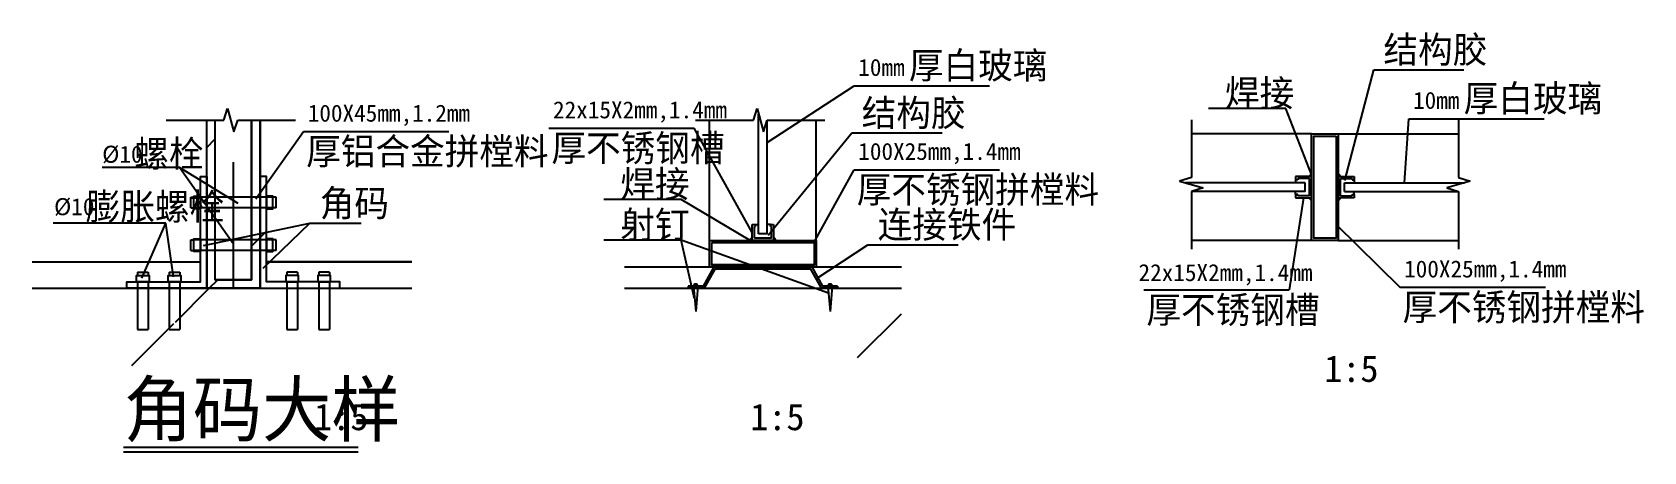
# Model space of a CAD drawing. Header units: metres. Extents: x 3594 to 5107, y 147066 to 147461.
import ezdxf

# ---------------------------------------------------------------- set-up
doc = ezdxf.new("R2010")
doc.units = ezdxf.units.M
for name, color, linetype in [('LM', 4, 'Continuous'), ('OTHER', 7, 'Continuous'), ('PUB_TEXT', 7, 'Continuous'), ('STAIR', 2, 'Continuous'), ('WALL', 255, 'Continuous')]:
    doc.layers.add(name, color=color, linetype=linetype)
pattern_1 = [(45, (0, 0), (-336.7596, 336.7596), [])]

msp = doc.modelspace()

# ---------------------------------------------------------------- hatches: boundary and pattern name
at = {"layer": 'LM'}
h = msp.add_hatch(dxfattribs=at)
h.set_pattern_fill('ANSI31', scale=30)
h.paths.add_polyline_path([(3808.07, 147377.89), (3800.07, 147377.89), (3800.07, 147305.49), (3808.07, 147305.49)])
h.paths.add_polyline_path([(3766.07, 147377.89), (3758.07, 147377.89), (3758.07, 147305.49), (3766.07, 147305.49)])
h.paths.add_polyline_path([(3766.07, 147305.49), (3758.07, 147305.49), (3758.07, 147295.49), (3766.07, 147295.49)])
h.paths.add_polyline_path([(3766.07, 147295.49), (3758.07, 147295.49), (3758.07, 147265.49), (3766.07, 147265.49)])
h.paths.add_polyline_path([(3808.07, 147295.49), (3800.07, 147295.49), (3800.07, 147265.49), (3808.07, 147265.49)])
h.paths.add_polyline_path([(3808.07, 147305.49), (3800.07, 147305.49), (3800.07, 147295.49), (3808.07, 147295.49)])
h.paths.add_polyline_path([(3808.07, 147255.49), (3800.07, 147255.49), (3800.07, 147227.99), (3783.07, 147227.99), (3783.07, 147219.99), (3808.07, 147219.99)])
h.paths.add_polyline_path([(3808.07, 147265.49), (3800.07, 147265.49), (3800.07, 147255.49), (3808.07, 147255.49)])
h.paths.add_polyline_path([(3766.07, 147265.49), (3758.07, 147265.49), (3758.07, 147255.49), (3766.07, 147255.49)])
h.paths.add_polyline_path([(3766.07, 147255.49), (3758.07, 147255.49), (3758.07, 147219.99), (3783.07, 147219.99), (3783.07, 147227.99), (3766.07, 147227.99)])
h = msp.add_hatch(dxfattribs=at)
h.set_pattern_fill('ANSI31', scale=30)
h.paths.add_polyline_path([(3752.07, 147324.99), (3758.07, 147324.99), (3758.07, 147305.49), (3752.07, 147305.49), (3752.07, 147306.49)])
h.paths.add_polyline_path([(3752.07, 147295.49), (3758.07, 147295.49), (3758.07, 147265.49), (3752.07, 147265.49)])
h.paths.add_polyline_path([(3752.07, 147305.49), (3758.07, 147305.49), (3758.07, 147295.49), (3752.07, 147295.49)])
h.paths.add_polyline_path([(3752.07, 147265.49), (3758.07, 147265.49), (3758.07, 147255.49), (3752.07, 147255.49)])
h.paths.add_polyline_path([(3752.07, 147255.49), (3758.07, 147255.49), (3758.07, 147219.99), (3732.19, 147219.99), (3732.86, 147225.99), (3733.86, 147225.99), (3752.07, 147225.99)])
h.paths.add_polyline_path([(3702.96, 147225.99), (3703.96, 147225.99), (3722.86, 147225.99), (3723.53, 147219.99), (3702.28, 147219.99)])
h.paths.add_polyline_path([(3683.07, 147225.99), (3692.96, 147225.99), (3693.63, 147219.99), (3683.07, 147219.99)])
h = msp.add_hatch(dxfattribs=at)
h.set_pattern_fill('ANSI31', scale=30)
h.paths.add_polyline_path([(3814.07, 147324.99), (3808.07, 147324.99), (3808.07, 147305.49), (3814.07, 147305.49), (3814.07, 147306.49)])
h.paths.add_polyline_path([(3814.07, 147295.49), (3808.07, 147295.49), (3808.07, 147265.49), (3814.07, 147265.49)])
h.paths.add_polyline_path([(3814.07, 147305.49), (3808.07, 147305.49), (3808.07, 147295.49), (3814.07, 147295.49)])
h.paths.add_polyline_path([(3814.07, 147265.49), (3808.07, 147265.49), (3808.07, 147255.49), (3814.07, 147255.49)])
h.paths.add_polyline_path([(3814.07, 147255.49), (3808.07, 147255.49), (3808.07, 147219.99), (3833.95, 147219.99), (3833.28, 147225.99), (3832.28, 147225.99), (3814.07, 147225.99)])
h.paths.add_polyline_path([(3863.19, 147225.99), (3862.19, 147225.99), (3843.28, 147225.99), (3842.61, 147219.99), (3863.86, 147219.99)])
h.paths.add_polyline_path([(3883.07, 147225.99), (3873.19, 147225.99), (3872.52, 147219.99), (3883.07, 147219.99)])
h = msp.add_hatch(dxfattribs=at)
h.set_pattern_fill('AR-SAND', scale=3)
h.paths.add_polyline_path([(4209.05, 147240), (4150, 147240), (4150, 147220), (4210, 147220), (4210, 147222), (4213.18, 147222)])
h.paths.add_polyline_path([(4233.82, 147240), (4209.05, 147240), (4213.18, 147222), (4214.91, 147222, -1), (4218.91, 147222), (4223.82, 147222)])
h.paths.add_polyline_path([(4279.11, 147238), (4235, 147238), (4225, 147220), (4329.15, 147220)])
h.paths.add_polyline_path([(4325, 147238), (4279.11, 147238), (4329.15, 147220), (4335, 147220)])
h.paths.add_polyline_path([(4410, 147240), (4346.76, 147240), (4331.68, 147230.1), (4336.18, 147222), (4341.09, 147222, -1), (4345.09, 147222), (4350, 147222), (4350, 147220), (4410, 147220)])
h.paths.add_polyline_path([(4346.76, 147240), (4326.18, 147240), (4331.68, 147230.1)])
h = msp.add_hatch(dxfattribs=at)
h.set_pattern_fill('AN31C', scale=150)
h.set_pattern_definition(pattern_1)
h.paths.add_polyline_path([(3833.95, 147219.99), (3732.19, 147219.99), (3727.86, 147181.28), (3723.53, 147219.99), (3702.28, 147219.99), (3697.96, 147181.28), (3693.63, 147219.99), (3594.25, 147219.99), (3594.25, 147147.39), (3949.58, 147147.39), (3949.58, 147219.99), (3872.52, 147219.99), (3868.19, 147181.28), (3863.86, 147219.99), (3842.61, 147219.99), (3838.28, 147181.28)])
h = msp.add_hatch(dxfattribs=at)
h.set_pattern_fill('AN31C', scale=150)
h.set_pattern_definition(pattern_1)
h.paths.add_polyline_path([(4410, 147220), (4344.92, 147220), (4343.09, 147198.18), (4341.63, 147215.51), (4329.15, 147220), (4218.74, 147220), (4216.91, 147198.18), (4215.91, 147210.09), (4213.64, 147220), (4210, 147220), (4150, 147220), (4150, 147155), (4410, 147155)])
at = {"layer": 'STAIR'}
h = msp.add_hatch(dxfattribs=at)
h.set_pattern_fill('AR-SAND', scale=3)
h.paths.add_polyline_path([(3712.57, 147234.99), (3722.57, 147234.99), (3722.57, 147231.99), (3723.57, 147231.99), (3723.57, 147225.99), (3752.07, 147225.99), (3752.07, 147244.99), (3594.25, 147244.99), (3594.25, 147219.99), (3683.07, 147219.99), (3683.07, 147225.99), (3711.57, 147225.99), (3711.57, 147231.99), (3712.57, 147231.99)])
h.paths.add_polyline_path([(3950.64, 147244.99), (3814.07, 147244.99), (3814.07, 147225.99), (3842.57, 147225.99), (3842.57, 147231.99), (3843.57, 147231.99), (3843.57, 147234.99), (3853.57, 147234.99), (3853.57, 147231.99), (3854.57, 147231.99), (3854.57, 147225.99), (3883.07, 147225.99), (3883.07, 147219.99), (3950.64, 147219.99)])

# ---------------------------------------------------------------- linework, layer by layer
at = {"layer": 'LM'}
for p, q in [((4230, 147265), (4230, 147377.89)), ((4330, 147265), (4330, 147377.89)), ((4795, 147365), (4682.11, 147365)), ((4820, 147365), (4932.89, 147365)), ((4780, 147322), (4780, 147319)), ((4835, 147322), (4835, 147319)), ((4780, 147308), (4780, 147311)), ((4835, 147308), (4835, 147311)), ((4273, 147280), (4276, 147280)), ((4287, 147280), (4284, 147280)), ((4795, 147265), (4682.11, 147265)), ((4820, 147265), (4932.89, 147265))]:
    msp.add_line(p, q, dxfattribs=at)
at = {"layer": 'OTHER'}
for p, q in [((3719.84, 147377.89), (3774.07, 147377.89)), ((3774.07, 147377.89), (3777.57, 147388.89)), ((3777.57, 147388.89), (3783.57, 147366.89)), ((3783.57, 147366.89), (3787.07, 147377.89)), ((3787.07, 147377.89), (3841.29, 147377.89)), ((4216.81, 147377.89), (4271.03, 147377.89)), ((4271.03, 147377.89), (4274.53, 147388.89)), ((4274.53, 147388.89), (4280.53, 147366.89)), ((4280.53, 147366.89), (4284.03, 147377.89)), ((4284.03, 147377.89), (4338.25, 147377.89)), ((4682.11, 147378.19), (4682.11, 147323.97)), ((4932.89, 147378.19), (4932.89, 147323.97)), ((4682.11, 147323.97), (4671.11, 147320.47)), ((4671.11, 147320.47), (4693.11, 147314.47)), ((4943.89, 147320.47), (4921.89, 147314.47)), ((4932.89, 147323.97), (4943.89, 147320.47)), ((4693.11, 147314.47), (4682.11, 147310.97)), ((4682.11, 147310.97), (4682.11, 147256.75)), ((4921.89, 147314.47), (4932.89, 147310.97)), ((4932.89, 147310.97), (4932.89, 147256.75))]:
    msp.add_line(p, q, dxfattribs=at)
at = {"layer": 'PUB_TEXT'}
for p, q in [((4826.07, 147321.17), (4853.28, 147425.31)), ((4853.28, 147425.31), (4937.86, 147425.31)), ((4284, 147357.1), (4365.52, 147410.29)), ((4365.52, 147410.29), (4492.56, 147410.29)), ((4770.77, 147388.84), (4698.34, 147388.84)), ((4795, 147327), (4770.77, 147388.84)), ((4882.25, 147319), (4886.16, 147379.33)), ((4886.16, 147379.33), (5013.21, 147379.33)), ((3804.13, 147303.93), (3848.83, 147367.3)), ((3848.83, 147367.3), (3985.38, 147367.3)), ((4079.02, 147370.41), (4215.58, 147370.41)), ((4270, 147272.5), (4215.58, 147370.41)), ((4285, 147270), (4363.61, 147365.9)), ((4363.61, 147365.9), (4448.19, 147365.9)), ((3732.33, 147333.49), (3659.9, 147333.49)), ((3783.07, 147261.55), (3732.33, 147333.49)), ((3787.56, 147299.7), (3732.33, 147333.49)), ((4328, 147263.19), (4365.52, 147331.39)), ((4365.52, 147331.39), (4502.07, 147331.39)), ((4203.25, 147303.49), (4130.82, 147303.49)), ((4268, 147265), (4203.25, 147303.49)), ((4787.5, 147305), (4773.97, 147218.42)), ((3719.73, 147281.12), (3613.94, 147281.12)), ((3697.27, 147229.45), (3719.73, 147281.12)), ((3726.69, 147230.68), (3719.73, 147281.12)), ((3755.07, 147260.06), (3854.94, 147281.03)), ((3811.07, 147238.84), (3854.94, 147281.03)), ((3854.94, 147281.03), (3902.94, 147281.03)), ((4818, 147279.92), (4877.79, 147220.94)), ((4203.25, 147265.28), (4130.82, 147265.28)), ((4215.91, 147210.09), (4203.25, 147265.28)), ((4341.63, 147215.51), (4203.25, 147265.28)), ((4330, 147229), (4378.61, 147260.9)), ((4378.61, 147260.9), (4463.19, 147260.9)), ((4637.42, 147218.42), (4773.97, 147218.42)), ((4877.79, 147220.94), (5014.35, 147220.94))]:
    msp.add_line(p, q, dxfattribs=at)
for points in [[(3679.92, 147070.68), (3900.11, 147070.68)], [(3679.92, 147066.4), (3900.11, 147066.4)]]:
    msp.add_lwpolyline(points, dxfattribs=at)
at = {"layer": 'STAIR'}
for p, q in [((3758.07, 147219.99), (3758.07, 147377.89)), ((3766.07, 147227.99), (3766.07, 147377.89)), ((3800.07, 147227.99), (3800.07, 147377.89)), ((3808.07, 147219.99), (3808.07, 147377.89)), ((3783.07, 147219.99), (3783.07, 147338.42)), ((3752.07, 147324.99), (3758.07, 147324.99)), ((3752.07, 147225.99), (3752.07, 147324.99)), ((3814.07, 147324.99), (3808.07, 147324.99)), ((3814.07, 147225.99), (3814.07, 147324.99)), ((3743.07, 147305.49), (3746.07, 147305.49)), ((3743.07, 147295.49), (3743.07, 147305.49)), ((3820.07, 147305.49), (3746.07, 147305.49)), ((3823.07, 147305.49), (3820.07, 147305.49)), ((3823.07, 147295.49), (3823.07, 147305.49)), ((3743.07, 147295.49), (3746.07, 147295.49)), ((3820.07, 147295.49), (3746.07, 147295.49)), ((3823.07, 147295.49), (3820.07, 147295.49)), ((3743.07, 147255.49), (3743.07, 147265.49)), ((3743.07, 147265.49), (3746.07, 147265.49)), ((3743.07, 147255.49), (3746.07, 147255.49)), ((3820.07, 147265.49), (3746.07, 147265.49)), ((3820.07, 147255.49), (3746.07, 147255.49)), ((3823.07, 147265.49), (3820.07, 147265.49)), ((3823.07, 147255.49), (3820.07, 147255.49)), ((3823.07, 147255.49), (3823.07, 147265.49)), ((3594.25, 147244.99), (3752.07, 147244.99)), ((3814.07, 147244.99), (3950.64, 147244.99)), ((3683.07, 147225.99), (3752.07, 147225.99)), ((3683.07, 147219.99), (3683.07, 147225.99)), ((3692.96, 147234.99), (3702.96, 147234.99)), ((3692.96, 147234.99), (3692.96, 147231.99)), ((3692.96, 147225.99), (3692.96, 147181.18)), ((3702.96, 147234.99), (3702.96, 147231.99)), ((3702.96, 147225.99), (3702.96, 147181.18)), ((3722.86, 147234.99), (3722.86, 147231.99)), ((3722.86, 147234.99), (3732.86, 147234.99)), ((3722.86, 147225.99), (3722.86, 147181.18)), ((3732.86, 147234.99), (3732.86, 147231.99)), ((3732.86, 147225.99), (3732.86, 147181.18)), ((3766.07, 147227.99), (3800.07, 147227.99)), ((3883.07, 147225.99), (3814.07, 147225.99)), ((3843.28, 147234.99), (3833.28, 147234.99)), ((3833.28, 147234.99), (3833.28, 147231.99)), ((3833.28, 147225.99), (3833.28, 147181.18)), ((3843.28, 147234.99), (3843.28, 147231.99)), ((3843.28, 147225.99), (3843.28, 147181.18)), ((3873.19, 147234.99), (3863.19, 147234.99)), ((3863.19, 147234.99), (3863.19, 147231.99)), ((3863.19, 147225.99), (3863.19, 147181.18)), ((3873.19, 147234.99), (3873.19, 147231.99)), ((3873.19, 147225.99), (3873.19, 147181.18)), ((3883.07, 147219.99), (3883.07, 147225.99)), ((3594.25, 147219.99), (3950.64, 147219.99)), ((4214.91, 147222), (4216.91, 147198.18)), ((4218.91, 147222), (4216.91, 147198.18)), ((4341.09, 147222), (4343.09, 147198.18)), ((4345.09, 147222), (4343.09, 147198.18)), ((3692.96, 147181.18), (3702.96, 147181.18)), ((3722.86, 147181.18), (3732.86, 147181.18)), ((3833.28, 147181.18), (3843.28, 147181.18)), ((3863.19, 147181.18), (3873.19, 147181.18))]:
    msp.add_line(p, q, dxfattribs=at)
for points in [[(3808.07, 147377.89), (3808.07, 147219.99), (3758.07, 147219.99), (3758.07, 147377.89)], [(3800.07, 147377.89), (3800.07, 147227.99), (3766.07, 147227.99), (3766.07, 147377.89)], [(3594.35, 147244.96), (3752.07, 147244.99)], [(3950.64, 147244.99), (3814.07, 147244.99)], [(3594.25, 147219.99), (3950.64, 147219.99)]]:
    msp.add_lwpolyline(points, dxfattribs=at)
for points in [[(3683.07, 147219.99), (3683.07, 147225.99), (3752.07, 147225.99), (3752.07, 147324.99), (3758.07, 147324.99), (3758.07, 147219.99)], [(3883.07, 147219.99), (3883.07, 147225.99), (3814.07, 147225.99), (3814.07, 147324.99), (3808.07, 147324.99), (3808.07, 147219.99)], [(3752.07, 147294.49), (3746.07, 147294.49), (3746.07, 147306.49), (3752.07, 147306.49)], [(3814.07, 147294.49), (3820.07, 147294.49), (3820.07, 147306.49), (3814.07, 147306.49)], [(3752.07, 147254.49), (3746.07, 147254.49), (3746.07, 147266.49), (3752.07, 147266.49)], [(3814.07, 147254.49), (3820.07, 147254.49), (3820.07, 147266.49), (3814.07, 147266.49)], [(3691.96, 147225.99), (3691.96, 147231.99), (3703.96, 147231.99), (3703.96, 147225.99)], [(3721.86, 147225.99), (3721.86, 147231.99), (3733.86, 147231.99), (3733.86, 147225.99)], [(3844.28, 147225.99), (3844.28, 147231.99), (3832.28, 147231.99), (3832.28, 147225.99)], [(3874.19, 147225.99), (3874.19, 147231.99), (3862.19, 147231.99), (3862.19, 147225.99)]]:
    msp.add_lwpolyline(points, close=True, dxfattribs=at)
for centre in [(4216.91, 147222), (4343.09, 147222)]:
    msp.add_arc(centre, 2, 0, 180, dxfattribs=at)
at = {"layer": 'WALL'}
for p, q in [((4276, 147271), (4276, 147383.49)), ((4284, 147271), (4284, 147377.79)), ((4789, 147319), (4676.51, 147319)), ((4780, 147325), (4780, 147322)), ((4782, 147322), (4780, 147322)), ((4782, 147323), (4782, 147322)), ((4793, 147323), (4782, 147323)), ((4789, 147311), (4789, 147319)), ((4793, 147307), (4793, 147323)), ((4822, 147323), (4833, 147323)), ((4822, 147307), (4822, 147323)), ((4826, 147319), (4938.49, 147319)), ((4826, 147311), (4826, 147319)), ((4833, 147323), (4833, 147322)), ((4833, 147322), (4835, 147322)), ((4835, 147325), (4835, 147322)), ((4789, 147311), (4682.21, 147311)), ((4782, 147308), (4780, 147308)), ((4780, 147308), (4780, 147305)), ((4782, 147307), (4782, 147308)), ((4793, 147307), (4782, 147307)), ((4822, 147307), (4833, 147307)), ((4826, 147311), (4932.79, 147311)), ((4833, 147308), (4835, 147308)), ((4833, 147307), (4833, 147308)), ((4835, 147308), (4835, 147305)), ((4270, 147280), (4273, 147280)), ((4272, 147267), (4272, 147278)), ((4272, 147278), (4273, 147278)), ((4273, 147278), (4273, 147280)), ((4284, 147271), (4276, 147271)), ((4287, 147280), (4290, 147280)), ((4287, 147278), (4287, 147280)), ((4288, 147278), (4287, 147278)), ((4288, 147267), (4288, 147278)), ((4288, 147267), (4272, 147267)), ((4150, 147240), (4410, 147240)), ((4150, 147220), (4410, 147220)), ((4210, 147222), (4210, 147220)), ((4350, 147222), (4350, 147220))]:
    msp.add_line(p, q, dxfattribs=at)
for points in [[(4820, 147365), (4820, 147265), (4795, 147265), (4795, 147365)], [(4818, 147363), (4818, 147267), (4797, 147267), (4797, 147363)], [(4230, 147265), (4330, 147265), (4330, 147240), (4230, 147240)], [(4232, 147263), (4328, 147263), (4328, 147242), (4232, 147242)]]:
    msp.add_lwpolyline(points, close=True, dxfattribs=at)
for points in [[(4780, 147305), (4795, 147305), (4795, 147325), (4780, 147325)], [(4835, 147305), (4820, 147305), (4820, 147325), (4835, 147325)], [(4290, 147280), (4290, 147265), (4270, 147265), (4270, 147280)], [(4350, 147222), (4336.18, 147222), (4326.18, 147240), (4233.82, 147240), (4223.82, 147222), (4210, 147222)], [(4350, 147220), (4335, 147220), (4325, 147238), (4235, 147238), (4225, 147220), (4210, 147220)]]:
    msp.add_lwpolyline(points, dxfattribs=at)
for centre, radius, start, end in [((4795, 147325), 2, 90, 180), ((4795, 147325), 1.5, 90, 180), ((4795, 147325), 1, 90, 180), ((4795, 147325), 0.5, 90, 180), ((4820, 147325), 2, 0, 90), ((4820, 147325), 1.5, 0, 90), ((4820, 147325), 1, 0, 90), ((4820, 147325), 0.5, 0, 90), ((4795, 147305), 2, 180, 270), ((4795, 147305), 1.5, 180, 270), ((4795, 147305), 1, 180, 270), ((4795, 147305), 0.5, 180, 270), ((4820, 147305), 1.5, 270, 0), ((4820, 147305), 0.5, 270, 0), ((4820, 147305), 1, 270, 0), ((4820, 147305), 2, 270, 0), ((4270, 147265), 2, 90, 180), ((4270, 147265), 1.5, 90, 180), ((4270, 147265), 1, 90, 180), ((4270, 147265), 0.5, 90, 180), ((4290, 147265), 2, 0, 90), ((4290, 147265), 1.5, 0, 90), ((4290, 147265), 1, 0, 90), ((4290, 147265), 0.5, 0, 90)]:
    msp.add_arc(centre, radius, start, end, dxfattribs=at)

# ---------------------------------------------------------------- texts
at = {"layer": 'PUB_TEXT'}
for s, height, p in [('结构胶', 25, (4862.42, 147431.74)), ('厚白玻璃', 25, (4417.05, 147416.88)), ('10mm', 16, (4369.51, 147419.51)), ('焊接', 25, (4713.69, 147390.89)), ('厚白玻璃', 25, (4937.69, 147385.92)), ('100X45mm,1.2mm', 16, (3852.82, 147376.52)), ('22x15X2mm,1.4mm', 16, (4083.01, 147379.62)), ('结构胶', 25, (4372.75, 147372.33)), ('10mm', 16, (4890.16, 147388.55)), ('螺栓', 25, (3689.99, 147333.99)), ('厚铝合金拼樘料', 25, (3851.36, 147336.16)), ('厚不锈钢槽', 25, (4081.56, 147339.26)), ('%%c10', 16, (3659.89, 147337.94)), ('100X25mm,1.4mm', 16, (4369.51, 147340.6)), ('焊接', 25, (4146.17, 147305.54)), ('角码', 25, (3864.08, 147287.46)), ('厚不锈钢拼樘料', 25, (4368.05, 147300.24)), ('%%c10', 16, (3614.73, 147288.68)), ('膨胀螺栓', 25, (3644.42, 147284.2)), ('射钉', 25, (4146.17, 147267.33)), ('连接铁件', 25, (4387.75, 147267.33)), ('22x15X2mm,1.4mm', 16, (4632.52, 147226.74)), ('100X25mm,1.4mm', 16, (4881.78, 147230.15)), ('厚不锈钢槽', 25, (4639.95, 147187.28)), ('厚不锈钢拼樘料', 25, (4880.33, 147189.8)), ('1:5', 25, (4806.78, 147132.04)), ('角码大样', 50, (3679.92, 147081.4)), ('1:5', 25, (3858.78, 147086.71)), ('1:5', 25, (4268.06, 147086.71))]:
    msp.add_text(s, height=height, dxfattribs=at).set_placement(p)

doc.saveas('drawing.dxf')
